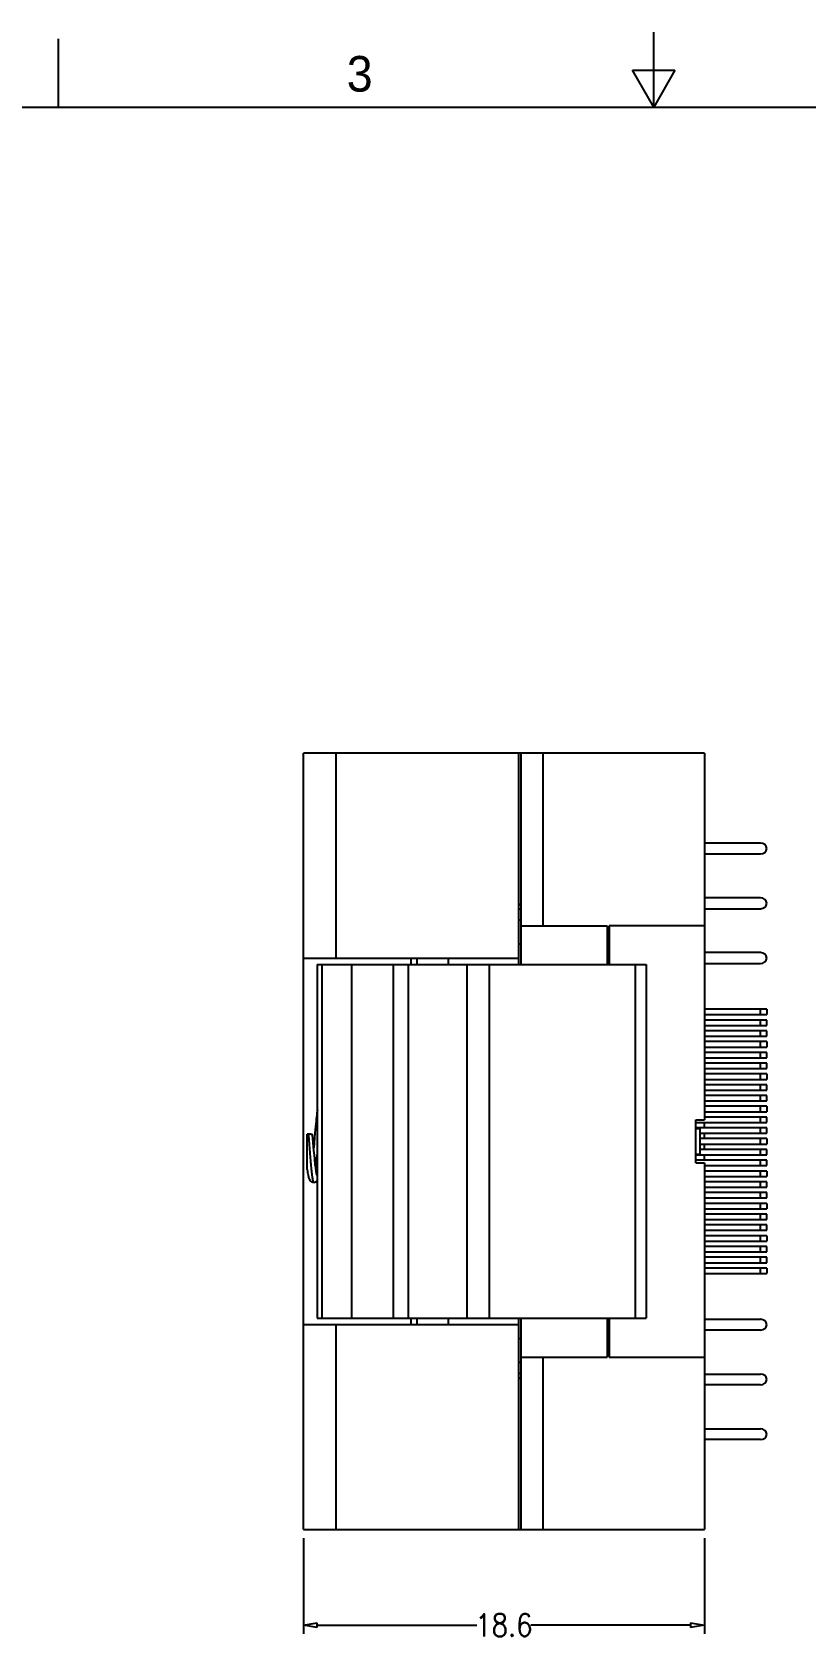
# Model space of a CAD drawing. Header units: millimetres. Extents: x 3648 to 3828, y 39 to 166.
# Drawn here: x 3709.1 to 3744.9, y 91.1 to 165.6 of the extents above; entities that cross this region are included whole.
import ezdxf

# ---------------------------------------------------------------- set-up
doc = ezdxf.new("R2010")
doc.units = ezdxf.units.MM
doc.header["$LTSCALE"] = 30.734
doc.header["$PDMODE"] = 3
doc.header["$PDSIZE"] = 8
doc.layers.get('0').update_dxf_attribs({"linetype": 'CONTINUOUS'})
doc.layers.get('Defpoints').update_dxf_attribs({"linetype": 'CONTINUOUS'})
doc.layers.add('TuKuang', color=7, linetype='CONTINUOUS')
doc.styles.add('1', font='romans.shx', dxfattribs={"height": 2.5})
doc.styles.get("Standard").update_dxf_attribs({"font": 'txt.shx', "width": 0.85, "bigfont": '@extfont2.shx'})
doc.dimstyles.new('老化座标注', dxfattribs={"dimtxt": 1.3, "dimasz": 0.8, "dimexe": 0.5, "dimexo": 0.5, "dimgap": 0.09, "dimtad": 0, "dimdsep": 46, "dimtxsty": 'STANDARD', "dimblk1": 'CLOSEDBLANK', "dimblk2": 'CLOSEDBLANK', "dimsah": 1, "dimcen": 0, "dimclrd": 8, "dimclre": 8, "dimclrt": 7, "dimadec": 0, "dimazin": 0, "dimtfac": 1, "dimtofl": 0, "dimtmove": 0, "dimatfit": 3, "dimldrblk": 'CLOSEDBLANK', "dimfxl": 1, "dimtolj": 1, "dimtzin": 0, "dimarcsym": 0})

# ---------------------------------------------------------------- blocks, each defined once
blk = doc.blocks.new('asdf456')
at = {"color": 8}
for p, q in [((1449.218, 152.964), (1448.095, 154.929)), ((1448.095, 154.929), (1450.341, 154.929)), ((1450.341, 154.929), (1449.218, 152.964))]:
    blk.add_line(p, q, dxfattribs=at)
at = {"layer": 'TuKuang', "color": 8}
for p, q in [((1449.218, 152.964), (1449.218, 156.935)), ((1417.688, 152.964), (1417.688, 156.574)), ((1350.046, 152.964), (1548.39, 152.964))]:
    blk.add_line(p, q, dxfattribs=at)
at = {"color": 8, "insert": (1432.957, 155.673), "char_height": 1.88441, "width": 8.30081, "attachment_point": 1, "style": '1'}
blk.add_mtext('{\\f@Gulim|b0|i0|c134|p34;3}', dxfattribs=at)
blk = doc.blocks.new('_CLOSEDBLANK')
at = {"color": 0, "linetype": 'ByBlock'}
for p, q in [((-1, 0.17), (0, 0)), ((-1, 0.17), (-1, -0.17)), ((0, 0), (-1, -0.17))]:
    blk.add_line(p, q, dxfattribs=at)
blk = doc.blocks.new('*D5')
at = {"color": 8, "lineweight": -2, "transparency": 16777216}
for p, q in [((3721.632, 95.802), (3721.632, 91.37)), ((3740.232, 95.802), (3740.232, 91.37)), ((3722.272, 91.77), (3729.682, 91.77)), ((3739.592, 91.77), (3732.183, 91.77))]:
    blk.add_line(p, q, dxfattribs=at)
at = {"layer": 'Defpoints', "color": 0, "transparency": 16777216}
for p in [(3721.632, 96.202), (3740.232, 96.202), (3740.232, 91.77)]:
    blk.add_point(p, dxfattribs=at)
at = {"color": 8, "lineweight": -2, "transparency": 16777216, "xscale": 0.6400000000000003, "yscale": 0.6400000000000003, "zscale": 0.6400000000000003, "rotation": 180}
blk.add_blockref('_CLOSEDBLANK', (3721.632, 91.77), dxfattribs=at)
at = {"color": 8, "lineweight": -2, "transparency": 16777216, "xscale": 0.6400000000000003, "yscale": 0.6400000000000003, "zscale": 0.6400000000000003}
blk.add_blockref('_CLOSEDBLANK', (3740.232, 91.77), dxfattribs=at)
at = {"color": 7, "transparency": 16777216, "insert": (3730.932, 91.77), "char_height": 1.04, "attachment_point": 5}
blk.add_mtext('\\A1;18.6', dxfattribs=at)

msp = doc.modelspace()

# ---------------------------------------------------------------- linework, layer by layer
at = {"color": 7, "linetype": 'Continuous'}
for p, q in [((3740.232, 132.202), (3721.632, 132.202)), ((3721.632, 96.202), (3721.632, 132.202)), ((3723.132, 132.202), (3723.132, 122.702)), ((3731.632, 122.402), (3731.632, 132.202)), ((3731.732, 122.402), (3731.732, 132.202)), ((3732.732, 132.202), (3732.732, 124.202)), ((3740.232, 132.202), (3740.232, 115.202)), ((3742.837, 128.032), (3740.232, 128.032)), ((3740.232, 127.532), (3742.837, 127.532)), ((3742.837, 125.492), (3740.232, 125.492)), ((3731.632, 125.202), (3731.732, 125.202)), ((3731.732, 125.172), (3731.632, 125.172)), ((3731.732, 124.972), (3731.632, 124.972)), ((3740.232, 124.992), (3742.837, 124.992)), ((3731.732, 124.452), (3731.632, 124.452)), ((3731.732, 124.202), (3735.722, 124.202)), ((3735.722, 124.202), (3735.722, 122.402)), ((3740.232, 124.202), (3735.822, 124.202)), ((3735.822, 124.202), (3735.822, 122.402)), ((3731.732, 123.352), (3731.632, 123.352)), ((3721.632, 122.702), (3731.632, 122.702)), ((3722.275, 122.402), (3737.532, 122.402)), ((3722.275, 122.402), (3722.275, 115.604)), ((3722.282, 106.002), (3722.282, 122.402)), ((3722.482, 122.402), (3722.482, 106.002)), ((3723.882, 106.002), (3723.882, 122.402)), ((3725.818, 106.002), (3725.818, 122.402)), ((3726.488, 122.402), (3726.488, 106.002)), ((3726.632, 122.402), (3726.632, 122.702)), ((3726.897, 122.702), (3726.897, 122.402)), ((3728.367, 122.402), (3728.367, 122.702)), ((3729.232, 106.002), (3729.232, 122.402)), ((3730.272, 106.002), (3730.272, 122.402)), ((3737.032, 106.002), (3737.032, 122.402)), ((3737.532, 122.402), (3737.532, 106.002)), ((3742.837, 122.952), (3740.232, 122.952)), ((3740.232, 122.452), (3742.837, 122.452)), ((3743.132, 120.327), (3740.232, 120.327)), ((3740.232, 120.077), (3743.132, 120.077)), ((3742.837, 120.077), (3742.837, 120.327)), ((3743.132, 120.327), (3743.132, 120.077)), ((3743.132, 119.827), (3740.232, 119.827)), ((3740.232, 119.577), (3743.132, 119.577)), ((3743.132, 119.327), (3740.232, 119.327)), ((3742.837, 119.577), (3742.837, 119.827)), ((3742.837, 119.077), (3742.837, 119.327)), ((3743.132, 119.577), (3743.132, 119.827)), ((3743.132, 119.077), (3743.132, 119.327)), ((3740.232, 119.077), (3743.132, 119.077)), ((3743.132, 118.827), (3740.232, 118.827)), ((3740.232, 118.577), (3743.132, 118.577)), ((3742.837, 118.577), (3742.837, 118.827)), ((3743.132, 118.827), (3743.132, 118.577)), ((3743.132, 118.327), (3740.232, 118.327)), ((3740.232, 118.077), (3743.132, 118.077)), ((3743.132, 117.827), (3740.232, 117.827)), ((3742.837, 118.077), (3742.837, 118.327)), ((3742.837, 117.577), (3742.837, 117.827)), ((3743.132, 118.077), (3743.132, 118.327)), ((3743.132, 117.577), (3743.132, 117.827)), ((3740.232, 117.577), (3743.132, 117.577)), ((3743.132, 117.327), (3740.232, 117.327)), ((3740.232, 117.077), (3743.132, 117.077)), ((3742.837, 117.077), (3742.837, 117.327)), ((3743.132, 117.327), (3743.132, 117.077)), ((3743.132, 116.827), (3740.232, 116.827)), ((3740.232, 116.577), (3743.132, 116.577)), ((3743.132, 116.327), (3740.232, 116.327)), ((3742.837, 116.577), (3742.837, 116.827)), ((3742.837, 116.077), (3742.837, 116.327)), ((3743.132, 116.577), (3743.132, 116.827)), ((3743.132, 116.077), (3743.132, 116.327)), ((3740.232, 116.077), (3743.132, 116.077)), ((3743.132, 115.827), (3740.232, 115.827)), ((3740.232, 115.577), (3743.132, 115.577)), ((3742.837, 115.577), (3742.837, 115.827)), ((3743.132, 115.827), (3743.132, 115.577)), ((3739.832, 113.202), (3739.832, 115.202)), ((3739.832, 115.202), (3740.232, 115.202)), ((3739.832, 115.077), (3743.132, 115.077)), ((3743.132, 114.827), (3739.832, 114.827)), ((3743.132, 115.327), (3740.232, 115.327)), ((3740.232, 114.827), (3740.232, 115.077)), ((3742.837, 115.077), (3742.837, 115.327)), ((3742.837, 114.577), (3742.837, 114.827)), ((3743.132, 115.077), (3743.132, 115.327)), ((3743.132, 114.577), (3743.132, 114.827)), ((3721.811, 112.903), (3721.811, 114.531)), ((3722.093, 114.128), (3722.062, 114.498)), ((3722.123, 113.779), (3722.093, 114.128)), ((3739.832, 114.802), (3740.032, 114.802)), ((3740.032, 113.602), (3740.032, 114.802)), ((3740.032, 114.577), (3743.132, 114.577)), ((3743.132, 114.327), (3740.032, 114.327)), ((3740.032, 114.077), (3743.132, 114.077)), ((3740.232, 114.327), (3740.232, 114.577)), ((3740.232, 113.827), (3740.232, 114.077)), ((3742.837, 114.077), (3742.837, 114.327)), ((3743.132, 114.327), (3743.132, 114.077)), ((3722.142, 113.568), (3722.123, 113.779)), ((3722.16, 113.376), (3722.142, 113.568)), ((3739.832, 113.602), (3740.032, 113.602)), ((3739.832, 113.577), (3743.132, 113.577)), ((3743.132, 113.327), (3739.832, 113.327)), ((3743.132, 113.827), (3740.032, 113.827)), ((3740.232, 113.327), (3740.232, 113.577)), ((3742.837, 113.577), (3742.837, 113.827)), ((3742.837, 113.077), (3742.837, 113.327)), ((3743.132, 113.577), (3743.132, 113.827)), ((3743.132, 113.077), (3743.132, 113.327)), ((3739.832, 113.202), (3740.232, 113.202)), ((3740.232, 113.202), (3740.232, 96.202)), ((3740.232, 113.077), (3743.132, 113.077)), ((3743.132, 112.827), (3740.232, 112.827)), ((3740.232, 112.577), (3743.132, 112.577)), ((3742.837, 112.577), (3742.837, 112.827)), ((3743.132, 112.827), (3743.132, 112.577)), ((3722.112, 112.302), (3722.112, 112.302)), ((3722.275, 112.379), (3722.275, 106.002)), ((3743.132, 112.327), (3740.232, 112.327)), ((3740.232, 112.077), (3743.132, 112.077)), ((3743.132, 111.827), (3740.232, 111.827)), ((3742.837, 112.077), (3742.837, 112.327)), ((3742.837, 111.577), (3742.837, 111.827)), ((3743.132, 112.077), (3743.132, 112.327)), ((3743.132, 111.577), (3743.132, 111.827)), ((3740.232, 111.577), (3743.132, 111.577)), ((3743.132, 111.327), (3740.232, 111.327)), ((3742.837, 111.077), (3742.837, 111.327)), ((3743.132, 111.327), (3743.132, 111.077)), ((3740.232, 111.077), (3743.132, 111.077)), ((3743.132, 110.827), (3740.232, 110.827)), ((3740.232, 110.577), (3743.132, 110.577)), ((3742.837, 110.577), (3742.837, 110.827)), ((3743.132, 110.577), (3743.132, 110.827)), ((3743.132, 110.327), (3740.232, 110.327)), ((3740.232, 110.077), (3743.132, 110.077)), ((3743.132, 109.827), (3740.232, 109.827)), ((3742.837, 110.077), (3742.837, 110.327)), ((3742.837, 109.577), (3742.837, 109.827)), ((3743.132, 110.077), (3743.132, 110.327)), ((3743.132, 109.827), (3743.132, 109.577)), ((3740.232, 109.577), (3743.132, 109.577)), ((3743.132, 109.327), (3740.232, 109.327)), ((3740.232, 109.077), (3743.132, 109.077)), ((3742.837, 109.077), (3742.837, 109.327)), ((3743.132, 109.077), (3743.132, 109.327)), ((3743.132, 108.827), (3740.232, 108.827)), ((3740.232, 108.577), (3743.132, 108.577)), ((3743.132, 108.327), (3740.232, 108.327)), ((3742.837, 108.577), (3742.837, 108.827)), ((3742.837, 108.077), (3742.837, 108.327)), ((3743.132, 108.577), (3743.132, 108.827)), ((3743.132, 108.327), (3743.132, 108.077)), ((3740.232, 108.077), (3743.132, 108.077)), ((3722.275, 106.002), (3737.532, 106.002)), ((3726.632, 105.702), (3726.632, 106.002)), ((3726.897, 106.002), (3726.897, 105.702)), ((3728.367, 105.702), (3728.367, 106.002)), ((3731.632, 96.202), (3731.632, 106.002)), ((3731.732, 96.202), (3731.732, 106.002)), ((3735.722, 106.002), (3735.722, 104.202)), ((3735.822, 106.002), (3735.822, 104.202)), ((3740.232, 105.952), (3742.837, 105.952)), ((3731.632, 105.702), (3721.632, 105.702)), ((3723.132, 105.702), (3723.132, 96.202)), ((3742.837, 105.452), (3740.232, 105.452)), ((3731.732, 105.052), (3731.632, 105.052)), ((3731.732, 103.952), (3731.632, 103.952)), ((3731.732, 104.202), (3735.722, 104.202)), ((3732.732, 104.202), (3732.732, 96.202)), ((3735.822, 104.202), (3740.232, 104.202)), ((3731.732, 103.432), (3731.632, 103.432)), ((3731.632, 103.232), (3731.732, 103.232)), ((3731.732, 103.202), (3731.632, 103.202)), ((3740.232, 103.412), (3742.837, 103.412)), ((3742.837, 102.912), (3740.232, 102.912)), ((3740.232, 100.872), (3742.837, 100.872)), ((3742.837, 100.372), (3740.232, 100.372)), ((3721.632, 96.202), (3740.232, 96.202))]:
    msp.add_line(p, q, dxfattribs=at)
for points in [[(3722.282, 115.657), (3722.273, 115.593), (3722.263, 115.516), (3722.252, 115.432), (3722.242, 115.34), (3722.231, 115.238), (3722.219, 115.129), (3722.208, 115.009), (3722.196, 114.881), (3722.184, 114.745), (3722.171, 114.602), (3722.112, 113.907)], [(3722.266, 112.615), (3722.267, 112.614), (3722.265, 112.618), (3722.261, 112.631), (3722.256, 112.651), (3722.249, 112.679), (3722.243, 112.713), (3722.235, 112.753), (3722.228, 112.8), (3722.22, 112.853), (3722.212, 112.911), (3722.203, 112.976), (3722.195, 113.046), (3722.186, 113.121), (3722.178, 113.201), (3722.169, 113.286), (3722.16, 113.376)], [(3721.811, 112.903), (3721.821, 112.828), (3721.83, 112.764), (3721.839, 112.706), (3721.848, 112.655), (3721.857, 112.608), (3721.866, 112.567), (3721.876, 112.529), (3721.886, 112.495), (3721.899, 112.462), (3721.914, 112.428), (3721.936, 112.394), (3721.968, 112.358), (3722.013, 112.327), (3722.069, 112.307), (3722.112, 112.302)], [(3722.112, 112.302), (3722.156, 112.307), (3722.212, 112.328), (3722.258, 112.36), (3722.282, 112.387)]]:
    msp.add_lwpolyline(points, dxfattribs=at)
for centre, radius, start, end in [((3742.837, 127.732), 0.3, 9.59407, 90), ((3742.837, 127.832), 0.3, 270, 350.40593), ((3742.837, 125.192), 0.3, 9.59407, 90), ((3742.837, 125.292), 0.3, 270, 350.40593), ((3742.837, 122.652), 0.3, 9.59407, 90), ((3742.837, 122.752), 0.3, 270, 350.40593), ((3721.862, 113.428), 1.104, 90.0208, 92.66248), ((3742.837, 105.652), 0.3, 9.59407, 90), ((3742.837, 105.752), 0.3, 270, 350.40593), ((3742.837, 103.112), 0.3, 9.59407, 90), ((3742.837, 103.212), 0.3, 270, 350.40593), ((3742.837, 100.572), 0.3, 9.59407, 90), ((3742.837, 100.672), 0.3, 270, 350.40593)]:
    msp.add_arc(centre, radius, start, end, dxfattribs=at)
for points, knots in [([(3721.862, 114.532), (3721.873, 114.394), (3721.893, 114.121), (3721.924, 113.718), (3721.954, 113.338), (3721.984, 113), (3722.011, 112.751), (3722.033, 112.584), (3722.046, 112.499), (3722.057, 112.441), (3722.065, 112.405), (3722.072, 112.374), (3722.08, 112.349), (3722.088, 112.329), (3722.096, 112.313), (3722.106, 112.302), (3722.112, 112.302)], [0, 0, 0, 0, 0.183677, 0.365585, 0.537218, 0.690411, 0.818114, 0.87043, 0.91428, 0.932898, 0.949245, 0.963278, 0.974966, 0.984329, 0.991453, 1, 1, 1, 1]), ([(3722.062, 114.498), (3722.062, 114.5), (3722.058, 114.504), (3722.052, 114.508), (3722.042, 114.513), (3722.025, 114.518), (3722.001, 114.523), (3721.971, 114.527), (3721.924, 114.531), (3721.887, 114.532), (3721.862, 114.532)], [0, 0, 0, 0, 0.038762, 0.067642, 0.103767, 0.197856, 0.319976, 0.467282, 0.634051, 1, 1, 1, 1]), ([(3722.202, 112.986), (3722.209, 113.031), (3722.223, 113.128), (3722.251, 113.348), (3722.27, 113.522), (3722.282, 113.644)], [0, 0, 0, 0, 0.206662, 0.445266, 1, 1, 1, 1])]:
    msp.add_open_spline(points, degree=3, knots=knots, dxfattribs=at)

# ---------------------------------------------------------------- block references
at = {"xscale": 0.8757154080130931, "yscale": 0.8757154080130931, "zscale": 0.8757154080130931}
msp.add_blockref('asdf456', (2468.781, 28.205), dxfattribs=at)

# ---------------------------------------------------------------- dimensions: what is measured, and where the dimension line sits
dim = msp.add_linear_dim(base=(3740.232, 91.77), p1=(3721.632, 96.202), p2=(3740.232, 96.202), dimstyle='老化座标注', override={"dimscale": 0.8})
dim.commit()
dim.dimension.update_dxf_attribs({"geometry": '*D5', "text_midpoint": (3730.932, 91.77)})

doc.saveas('drawing.dxf')
